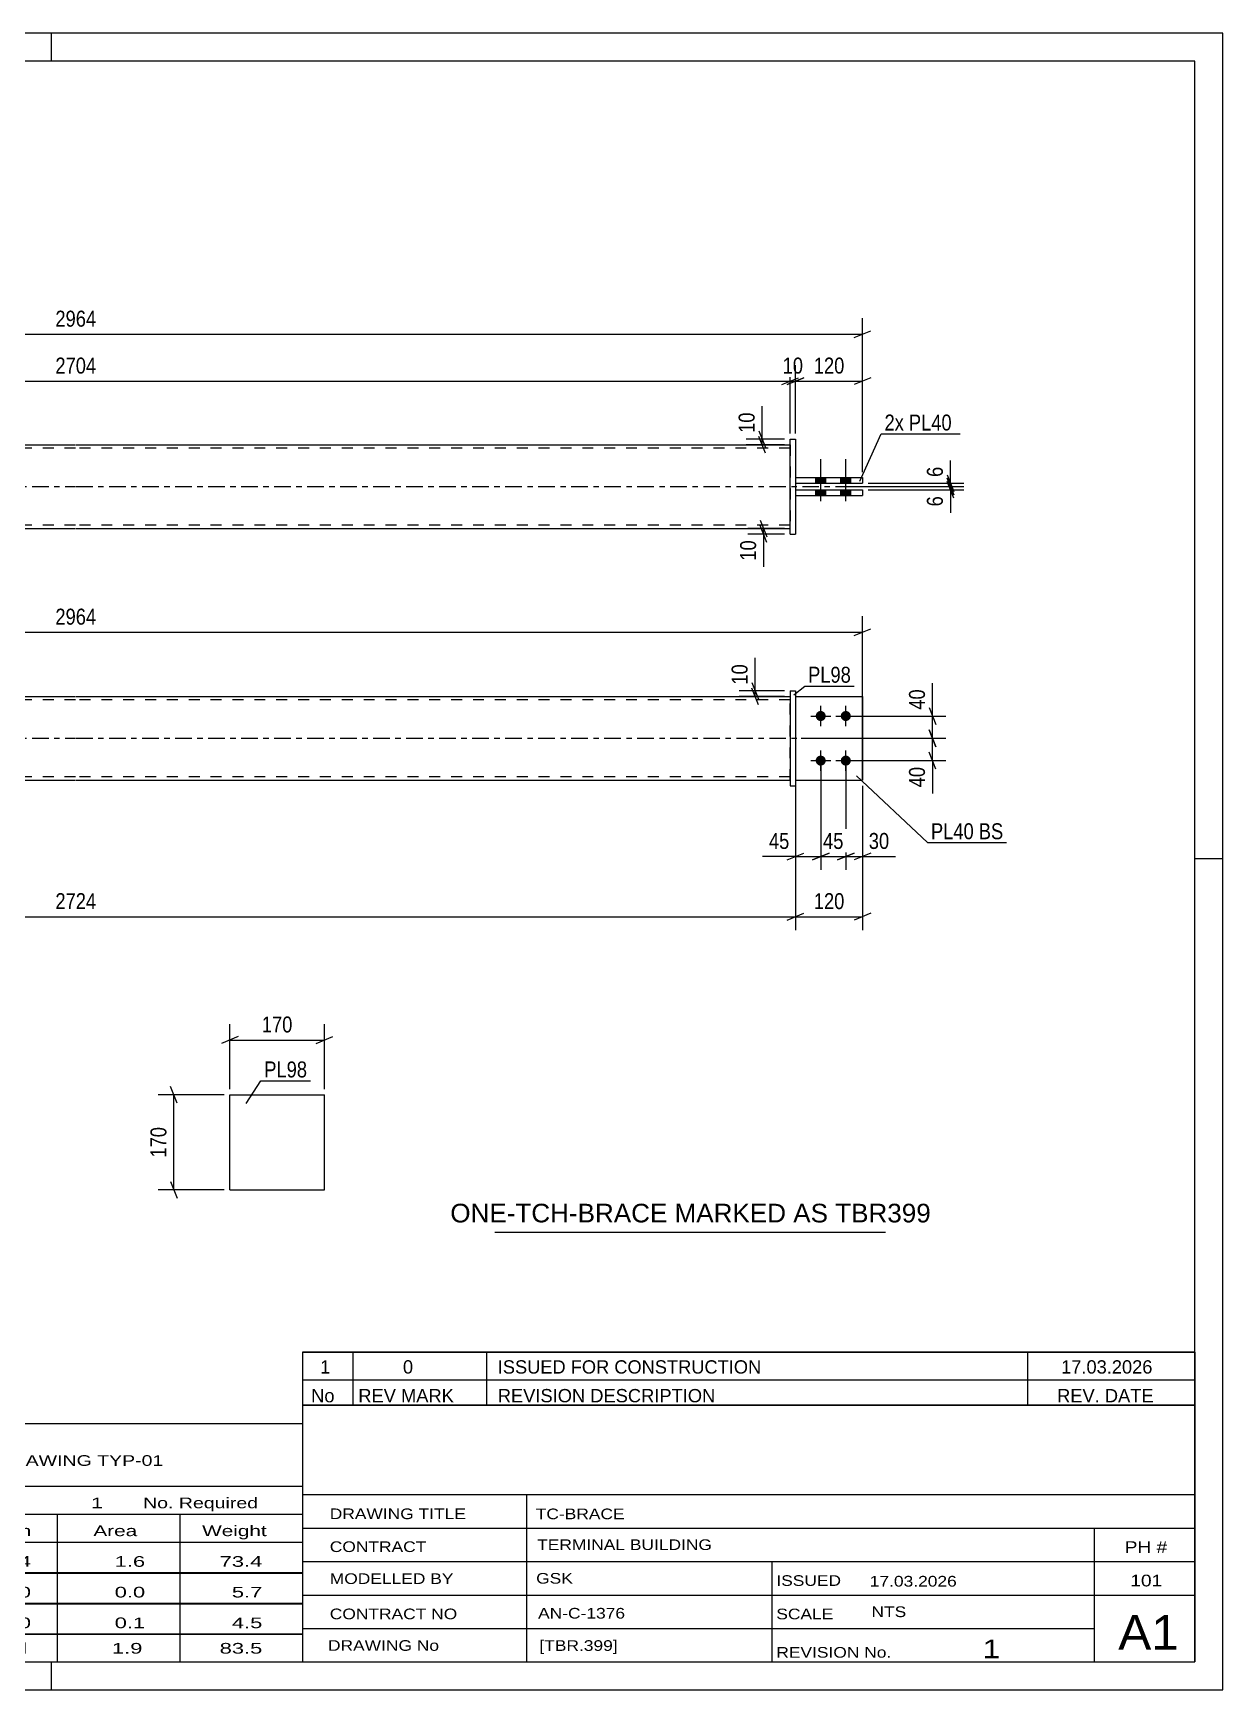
# Model space of a CAD drawing. Header units: millimetres. Extents: x 0 to 420, y 0 to 297.
# Drawn here: x 206.7 to 420, y 0 to 297 of the extents above; entities that cross this region are included whole.
import ezdxf

# ---------------------------------------------------------------- set-up
doc = ezdxf.new("R2010")
doc.units = ezdxf.units.MM
doc.linetypes.add('DXK_LINE_DOT2', pattern=[3.9198, 1.9599, -1.9599])
doc.linetypes.add('DXK_LINE_DOT3', pattern=[5.9187, 2.979, -0.9799, 0.9799, -0.9799])
doc.styles.add('Arial', font='arial.ttf', dxfattribs={"height": 0.2})
doc.styles.add('Arial Narrow', font='ARIALN.TTF', dxfattribs={"height": 0.2})

# ---------------------------------------------------------------- blocks, each defined once
blk = doc.blocks.new('Unknown-580581542-1163')
at = {"color": 5, "linetype": 'Continuous'}
for p, q in [((420, 297), (0, 297)), ((210, 292), (210, 297)), ((420, 0), (420, 297)), ((415, 292), (5, 292)), ((415, 5), (415, 292)), ((420, 149), (415, 149)), ((5, 5), (415, 5)), ((210, 0), (210, 5)), ((0, 0), (420, 0))]:
    blk.add_line(p, q, dxfattribs=at)
blk = doc.blocks.new('Bolt-580581542-1793 - 1790')
at = {"linetype": 'Continuous'}
for points in [[(347.9, 175.48), (348.09, 175.46), (348.26, 175.41), (348.43, 175.31), (348.57, 175.19), (348.68, 175.03), (348.75, 174.86), (348.79, 174.68), (348.79, 174.49), (348.75, 174.3), (348.68, 174.13), (348.57, 173.98), (348.43, 173.85), (348.26, 173.76), (348.09, 173.7), (347.9, 173.68), (347.71, 173.7), (347.53, 173.76), (347.37, 173.85), (347.23, 173.98), (347.12, 174.13), (347.04, 174.3), (347, 174.49), (347, 174.68), (347.04, 174.86), (347.12, 175.03), (347.23, 175.19), (347.37, 175.31), (347.53, 175.41), (347.71, 175.46)], [(352.4, 175.48), (352.59, 175.46), (352.76, 175.41), (352.93, 175.31), (353.07, 175.19), (353.18, 175.03), (353.25, 174.86), (353.29, 174.68), (353.29, 174.49), (353.25, 174.3), (353.18, 174.13), (353.07, 173.98), (352.93, 173.85), (352.76, 173.76), (352.59, 173.7), (352.4, 173.68), (352.21, 173.7), (352.03, 173.76), (351.87, 173.85), (351.73, 173.98), (351.62, 174.13), (351.54, 174.3), (351.5, 174.49), (351.5, 174.68), (351.54, 174.86), (351.62, 175.03), (351.73, 175.19), (351.87, 175.31), (352.03, 175.41), (352.21, 175.46)], [(347.9, 167.48), (348.09, 167.46), (348.26, 167.41), (348.43, 167.31), (348.57, 167.19), (348.68, 167.03), (348.75, 166.86), (348.79, 166.68), (348.79, 166.49), (348.75, 166.3), (348.68, 166.13), (348.57, 165.98), (348.43, 165.85), (348.26, 165.76), (348.09, 165.7), (347.9, 165.68), (347.71, 165.7), (347.53, 165.76), (347.37, 165.85), (347.23, 165.98), (347.12, 166.13), (347.04, 166.3), (347, 166.49), (347, 166.68), (347.04, 166.86), (347.12, 167.03), (347.23, 167.19), (347.37, 167.31), (347.53, 167.41), (347.71, 167.46)], [(352.4, 167.48), (352.59, 167.46), (352.76, 167.41), (352.93, 167.31), (353.07, 167.19), (353.18, 167.03), (353.25, 166.86), (353.29, 166.68), (353.29, 166.49), (353.25, 166.3), (353.18, 166.13), (353.07, 165.98), (352.93, 165.85), (352.76, 165.76), (352.59, 165.7), (352.4, 165.68), (352.21, 165.7), (352.03, 165.76), (351.87, 165.85), (351.73, 165.98), (351.62, 166.13), (351.54, 166.3), (351.5, 166.49), (351.5, 166.68), (351.54, 166.86), (351.62, 167.03), (351.73, 167.19), (351.87, 167.31), (352.03, 167.41), (352.21, 167.46)]]:
    blk.add_hatch(color=1, dxfattribs=at).paths.add_polyline_path(points)
at = {"color": 1, "linetype": 'Continuous'}
for p, q in [((347.9, 172.78), (347.9, 176.38)), ((352.4, 172.78), (352.4, 176.38)), ((346.1, 174.58), (349.7, 174.58)), ((350.6, 174.58), (354.2, 174.58)), ((346.1, 166.58), (349.7, 166.58)), ((347.9, 164.78), (347.9, 168.38)), ((350.6, 166.58), (354.2, 166.58)), ((352.4, 164.78), (352.4, 168.38))]:
    blk.add_line(p, q, dxfattribs=at)
blk = doc.blocks.new('Part-580581542-1799 - 1790')
at = {"color": 2, "linetype": 'Continuous'}
for p, q in [((343.4, 178.08), (355.4, 178.08)), ((355.4, 178.08), (355.4, 178.08)), ((355.4, 178.08), (355.4, 163.08)), ((343.4, 163.08), (355.4, 163.08)), ((355.4, 163.08), (355.4, 163.08))]:
    blk.add_line(p, q, dxfattribs=at)
at = {"color": 7, "linetype": 'DXK_LINE_DOT2'}
for p, q in [((343.4, 178.08), (343.4, 178.08)), ((343.4, 178.08), (343.4, 163.08)), ((343.4, 178.08), (355.4, 178.08)), ((343.4, 163.08), (355.4, 163.08))]:
    blk.add_line(p, q, dxfattribs=at)
blk = doc.blocks.new('Part-580581542-1804 - 1790')
at = {"color": 7, "linetype": 'DXK_LINE_DOT2'}
for p, q in [((343.4, 178.08), (343.4, 178.08)), ((343.4, 178.08), (343.4, 163.08)), ((343.4, 178.08), (355.4, 178.08)), ((343.4, 178.08), (355.4, 178.08)), ((355.4, 163.08), (355.4, 178.08)), ((343.4, 163.08), (355.4, 163.08)), ((343.4, 163.08), (355.4, 163.08)), ((355.4, 163.08), (355.4, 163.08))]:
    blk.add_line(p, q, dxfattribs=at)
blk = doc.blocks.new('Part-580581542-1824 - 1790')
at = {"color": 2, "linetype": 'Continuous'}
for p, q in [((342.4, 179.08), (342.4, 162.08)), ((342.4, 179.08), (343.4, 179.08)), ((343.4, 179.08), (343.4, 179.08)), ((343.4, 179.08), (343.4, 162.08)), ((342.4, 162.08), (343.4, 162.08))]:
    blk.add_line(p, q, dxfattribs=at)
at = {"color": 7, "linetype": 'DXK_LINE_DOT2'}
for p, q in [((342.4, 179.08), (343.4, 179.08)), ((342.4, 162.08), (343.4, 162.08))]:
    blk.add_line(p, q, dxfattribs=at)
blk = doc.blocks.new('Part-580581542-1829 - 1790')
at = {"color": 2, "linetype": 'Continuous'}
for p, q in [((86.3, 178.08), (214.3, 178.08)), ((214.4, 178.08), (342.4, 178.08)), ((86.3, 163.08), (214.3, 163.08)), ((214.4, 163.08), (342.4, 163.08))]:
    blk.add_line(p, q, dxfattribs=at)
at = {"color": 7, "linetype": 'DXK_LINE_DOT2'}
for p, q in [((86.3, 163.08), (86.3, 178.08)), ((214.3, 177.48), (86.3, 177.48)), ((342.4, 177.48), (214.4, 177.48)), ((342.4, 163.08), (342.4, 178.08)), ((214.3, 163.68), (86.3, 163.68)), ((342.4, 163.68), (214.4, 163.68))]:
    blk.add_line(p, q, dxfattribs=at)
at = {"color": 7, "linetype": 'DXK_LINE_DOT3'}
for p, q in [((76.3, 170.58), (214.3, 170.58)), ((214.4, 170.58), (352.4, 170.58))]:
    blk.add_line(p, q, dxfattribs=at)
blk = doc.blocks.new('Part-580581542-2096 - 2082')
at = {"color": 2, "linetype": 'Continuous'}
for p, q in [((342.4, 207.21), (342.4, 224.21)), ((342.4, 224.21), (343.4, 224.21)), ((343.4, 224.21), (343.4, 224.21)), ((343.4, 224.21), (343.4, 207.21)), ((342.4, 207.21), (342.4, 207.21)), ((342.4, 207.21), (343.4, 207.21))]:
    blk.add_line(p, q, dxfattribs=at)
at = {"color": 7, "linetype": 'DXK_LINE_DOT2'}
for p, q in [((342.4, 224.21), (343.4, 224.21)), ((343.4, 224.21), (343.4, 224.21)), ((342.4, 207.21), (343.4, 207.21))]:
    blk.add_line(p, q, dxfattribs=at)
blk = doc.blocks.new('Bolt-580581542-2090 - 2082')
at = {"linetype": 'Continuous'}
for points in [[(348.8, 217.31), (347, 217.31), (347, 216.31), (348.8, 216.31)], [(348.8, 217.31), (347, 217.31), (347, 216.31), (348.8, 216.31)], [(353.3, 217.31), (351.5, 217.31), (351.5, 216.31), (353.3, 216.31)], [(353.3, 217.31), (351.5, 217.31), (351.5, 216.31), (353.3, 216.31)], [(348.8, 215.11), (347, 215.11), (347, 214.11), (348.8, 214.11)], [(348.8, 215.11), (347, 215.11), (347, 214.11), (348.8, 214.11)], [(353.3, 215.11), (351.5, 215.11), (351.5, 214.11), (353.3, 214.11)], [(353.3, 215.11), (351.5, 215.11), (351.5, 214.11), (353.3, 214.11)]]:
    blk.add_hatch(color=1, dxfattribs=at).paths.add_polyline_path(points)
at = {"color": 1, "linetype": 'Continuous'}
for p, q in [((347.9, 213.11), (347.9, 220.61)), ((347.9, 213.11), (347.9, 220.61)), ((352.4, 213.11), (352.4, 220.61)), ((352.4, 213.11), (352.4, 220.61)), ((347, 216.31), (347, 217.31)), ((347, 216.31), (347, 217.31)), ((348.8, 216.31), (348.8, 217.31)), ((348.8, 216.31), (348.8, 217.31)), ((351.5, 216.31), (351.5, 217.31)), ((351.5, 216.31), (351.5, 217.31)), ((353.3, 216.31), (353.3, 217.31)), ((353.3, 216.31), (353.3, 217.31)), ((347, 214.11), (347, 215.11)), ((347, 214.11), (347, 215.11)), ((348.8, 214.11), (348.8, 215.11)), ((348.8, 214.11), (348.8, 215.11)), ((351.5, 214.11), (351.5, 215.11)), ((351.5, 214.11), (351.5, 215.11)), ((353.3, 214.11), (353.3, 215.11)), ((353.3, 214.11), (353.3, 215.11))]:
    blk.add_line(p, q, dxfattribs=at)
blk = doc.blocks.new('Part-580581542-2095 - 2082')
at = {"color": 2, "linetype": 'Continuous'}
for p, q in [((86.3, 223.21), (214.3, 223.21)), ((214.4, 223.21), (342.4, 223.21)), ((86.3, 208.21), (214.3, 208.21)), ((214.4, 208.21), (342.4, 208.21))]:
    blk.add_line(p, q, dxfattribs=at)
at = {"color": 7, "linetype": 'DXK_LINE_DOT2'}
for p, q in [((86.3, 208.21), (86.3, 223.21)), ((342.4, 223.21), (342.4, 208.21)), ((214.3, 222.61), (86.3, 222.61)), ((342.4, 222.61), (214.4, 222.61)), ((214.3, 208.81), (86.3, 208.81)), ((342.4, 208.81), (214.4, 208.81))]:
    blk.add_line(p, q, dxfattribs=at)
at = {"color": 7, "linetype": 'DXK_LINE_DOT3'}
for p, q in [((76.3, 215.71), (214.3, 215.71)), ((214.4, 215.71), (352.4, 215.71))]:
    blk.add_line(p, q, dxfattribs=at)
blk = doc.blocks.new('Part-580581542-2112 - 2082')
at = {"color": 2, "linetype": 'Continuous'}
for p, q in [((343.4, 215.11), (355.4, 215.11)), ((343.4, 214.11), (355.4, 214.11)), ((355.4, 215.11), (355.4, 215.11)), ((355.4, 215.11), (355.4, 214.11))]:
    blk.add_line(p, q, dxfattribs=at)
at = {"color": 7, "linetype": 'DXK_LINE_DOT2'}
for p, q in [((343.4, 215.11), (343.4, 214.11)), ((343.4, 215.11), (355.4, 215.11)), ((343.4, 214.11), (355.4, 214.11))]:
    blk.add_line(p, q, dxfattribs=at)
blk = doc.blocks.new('Part-580581542-2117 - 2082')
at = {"color": 2, "linetype": 'Continuous'}
for p, q in [((343.4, 217.31), (355.4, 217.31)), ((355.4, 217.31), (355.4, 217.31)), ((355.4, 217.31), (355.4, 216.31)), ((343.4, 216.31), (355.4, 216.31))]:
    blk.add_line(p, q, dxfattribs=at)
at = {"color": 7, "linetype": 'DXK_LINE_DOT2'}
for p, q in [((343.4, 217.31), (343.4, 216.31)), ((343.4, 217.31), (355.4, 217.31)), ((355.4, 217.31), (355.4, 217.31)), ((343.4, 216.31), (355.4, 216.31))]:
    blk.add_line(p, q, dxfattribs=at)
blk = doc.blocks.new('Part-580581542-1389 - 1373')
at = {"color": 2, "linetype": 'Continuous'}
for p, q in [((241.94, 89.66), (241.94, 106.66)), ((241.94, 106.66), (258.94, 106.66)), ((258.94, 89.66), (258.94, 106.66)), ((241.94, 89.66), (258.94, 89.66))]:
    blk.add_line(p, q, dxfattribs=at)
blk = doc.blocks.new('StraightDimension-580581542-1878 - 1790')
at = {"color": 7, "linetype": 'Continuous'}
for p, q in [((74.8, 190.21), (71.8, 189.01)), ((73.3, 164.08), (73.3, 192.46)), ((353.9, 189.01), (356.9, 190.21)), ((355.4, 164.08), (355.4, 192.46)), ((73.3, 189.61), (355.4, 189.61))]:
    blk.add_line(p, q, dxfattribs=at)
at = {"color": 0}
blk.add_wipeout([(218.6, 190.36), (218.6, 194.56), (210.09, 194.56), (210.09, 190.36)], dxfattribs=at)
at = {"color": 3, "style": 'Arial Narrow'}
blk.add_text('2964', height=2.863, dxfattribs=at).set_placement((210.69, 190.96))
blk = doc.blocks.new('StraightDimension-580581542-1832 - 1790')
at = {"color": 7, "linetype": 'Continuous'}
for p, q in [((352.4, 165.58), (352.4, 147)), ((355.4, 162.08), (355.4, 147)), ((350.9, 148.8), (353.9, 150)), ((352.4, 149.4), (355.4, 149.4)), ((356.9, 150), (353.9, 148.8))]:
    blk.add_line(p, q, dxfattribs=at)
at = {"color": 0}
blk.add_wipeout([(360.78, 150.15), (360.78, 154.35), (355.92, 154.35), (355.92, 150.15)], dxfattribs=at)
at = {"color": 7, "linetype": 'Continuous'}
blk.add_line((355.4, 149.4), (361.3, 149.4), dxfattribs=at)
blk.add_line((355.4, 149.4), (361.3, 149.4), dxfattribs=at)
at = {"color": 3, "style": 'Arial Narrow'}
blk.add_text('30', height=2.863, dxfattribs=at).set_placement((356.52, 150.75))
blk = doc.blocks.new('StraightDimension-580581542-1848 - 1790')
at = {"color": 7, "linetype": 'Continuous'}
for p, q in [((347.9, 165.58), (347.9, 147)), ((352.4, 165.58), (352.4, 147)), ((346.4, 148.8), (349.4, 150)), ((347.9, 149.4), (352.4, 149.4)), ((353.9, 150), (350.9, 148.8))]:
    blk.add_line(p, q, dxfattribs=at)
at = {"color": 0}
blk.add_wipeout([(352.58, 150.15), (352.58, 154.35), (347.72, 154.35), (347.72, 150.15)], dxfattribs=at)
at = {"color": 3, "style": 'Arial Narrow'}
blk.add_text('45', height=2.863, dxfattribs=at).set_placement((348.32, 150.75))
blk = doc.blocks.new('StraightDimension-580581542-1861 - 1790')
at = {"color": 7, "linetype": 'Continuous'}
for p, q in [((347.9, 165.58), (347.9, 147)), ((343.4, 162.08), (343.4, 147)), ((341.9, 148.8), (344.9, 150)), ((343.4, 149.4), (347.9, 149.4)), ((349.4, 150), (346.4, 148.8))]:
    blk.add_line(p, q, dxfattribs=at)
at = {"color": 0}
blk.add_wipeout([(342.87, 150.15), (342.87, 154.35), (338.02, 154.35), (338.02, 150.15)], dxfattribs=at)
at = {"color": 7, "linetype": 'Continuous'}
blk.add_line((343.4, 149.4), (337.49, 149.4), dxfattribs=at)
blk.add_line((343.4, 149.4), (337.49, 149.4), dxfattribs=at)
at = {"color": 3, "style": 'Arial Narrow'}
blk.add_text('45', height=2.863, dxfattribs=at).set_placement((338.62, 150.75))
blk = doc.blocks.new('StraightDimension-580581542-1898 - 1790')
at = {"color": 7, "linetype": 'Continuous'}
for p, q in [((344.4, 170.58), (370.34, 170.58)), ((367.34, 172.08), (368.54, 169.08)), ((367.94, 166.58), (367.94, 170.58)), ((353.4, 166.58), (370.34, 166.58)), ((368.54, 165.08), (367.34, 168.08))]:
    blk.add_line(p, q, dxfattribs=at)
at = {"color": 0}
blk.add_wipeout([(367.19, 166.06), (362.99, 166.06), (362.99, 161.2), (367.19, 161.2)], dxfattribs=at)
at = {"color": 7, "linetype": 'Continuous'}
blk.add_line((367.94, 166.58), (367.94, 160.68), dxfattribs=at)
blk.add_line((367.94, 166.58), (367.94, 160.68), dxfattribs=at)
at = {"color": 3, "style": 'Arial Narrow'}
blk.add_text('40', height=2.863, rotation=90.0002, dxfattribs=at).set_placement((366.59, 161.8))
blk = doc.blocks.new('StraightDimension-580581542-1907 - 1790')
at = {"color": 7, "linetype": 'Continuous'}
for p, q in [((367.34, 176.08), (368.54, 173.08)), ((353.4, 174.58), (370.34, 174.58)), ((367.94, 170.58), (367.94, 174.58)), ((344.4, 170.58), (370.34, 170.58)), ((368.54, 169.08), (367.34, 172.08))]:
    blk.add_line(p, q, dxfattribs=at)
at = {"color": 0}
blk.add_wipeout([(367.19, 179.96), (362.99, 179.96), (362.99, 175.11), (367.19, 175.11)], dxfattribs=at)
at = {"color": 7, "linetype": 'Continuous'}
blk.add_line((367.94, 174.58), (367.94, 180.49), dxfattribs=at)
blk.add_line((367.94, 174.58), (367.94, 180.49), dxfattribs=at)
at = {"color": 3, "style": 'Arial Narrow'}
blk.add_text('40', height=2.863, rotation=90.0002, dxfattribs=at).set_placement((366.59, 175.71))
blk = doc.blocks.new('StraightDimension-580581542-1917 - 1790')
at = {"color": 7, "linetype": 'Continuous'}
for p, q in [((343.4, 162.08), (343.4, 136.21)), ((355.4, 162.08), (355.4, 136.21)), ((341.9, 138.01), (344.9, 139.21)), ((343.4, 138.61), (355.4, 138.61)), ((356.9, 139.21), (353.9, 138.01))]:
    blk.add_line(p, q, dxfattribs=at)
at = {"color": 0}
blk.add_wipeout([(352.74, 139.36), (352.74, 143.56), (346.06, 143.56), (346.06, 139.36)], dxfattribs=at)
at = {"color": 3, "style": 'Arial Narrow'}
blk.add_text('120', height=2.863, dxfattribs=at).set_placement((346.66, 139.96))
blk = doc.blocks.new('StraightDimension-580581542-1936 - 1790')
at = {"color": 7, "linetype": 'Continuous'}
for p, q in [((85.3, 169.58), (85.3, 136.21)), ((343.4, 162.08), (343.4, 136.21)), ((86.8, 139.21), (83.8, 138.01)), ((85.3, 138.61), (343.4, 138.61)), ((341.9, 138.01), (344.9, 139.21))]:
    blk.add_line(p, q, dxfattribs=at)
at = {"color": 0}
blk.add_wipeout([(218.6, 139.36), (218.6, 143.56), (210.09, 143.56), (210.09, 139.36)], dxfattribs=at)
at = {"color": 3, "style": 'Arial Narrow'}
blk.add_text('2724', height=2.863, dxfattribs=at).set_placement((210.69, 139.96))
blk = doc.blocks.new('StraightDimension-580581542-3602 - 1790')
at = {"color": 7, "linetype": 'Continuous'}
for p, q in [((341.4, 179.08), (333.29, 179.08)), ((335.54, 180.58), (336.74, 177.58)), ((336.74, 176.58), (335.54, 179.58)), ((336.14, 178.08), (336.14, 179.08)), ((341.4, 178.08), (333.29, 178.08))]:
    blk.add_line(p, q, dxfattribs=at)
at = {"color": 0}
blk.add_wipeout([(335.39, 184.46), (331.19, 184.46), (331.19, 179.61), (335.39, 179.61)], dxfattribs=at)
at = {"color": 7, "linetype": 'Continuous'}
blk.add_line((336.14, 179.08), (336.14, 184.99), dxfattribs=at)
blk.add_line((336.14, 179.08), (336.14, 184.99), dxfattribs=at)
at = {"color": 3, "style": 'Arial Narrow'}
blk.add_text('10', height=2.863, rotation=90.0002, dxfattribs=at).set_placement((334.79, 180.21))
blk = doc.blocks.new('StraightDimension-580581542-2234 - 2082')
at = {"color": 7, "linetype": 'Continuous'}
for p, q in [((370.55, 217.21), (371.75, 214.21)), ((351.15, 215.71), (373.55, 215.71)), ((356.4, 215.11), (373.55, 215.11)), ((371.75, 213.61), (370.55, 216.61)), ((371.15, 215.11), (371.15, 215.71))]:
    blk.add_line(p, q, dxfattribs=at)
at = {"color": 0}
blk.add_wipeout([(370.4, 214.59), (366.2, 214.59), (366.2, 211.56), (370.4, 211.56)], dxfattribs=at)
at = {"color": 7, "linetype": 'Continuous'}
blk.add_line((371.15, 215.11), (371.15, 211.03), dxfattribs=at)
blk.add_line((371.15, 215.11), (371.15, 211.03), dxfattribs=at)
at = {"color": 3, "style": 'Arial Narrow'}
blk.add_text('6', height=2.86, rotation=90.0002, dxfattribs=at).set_placement((369.8, 212.16))
blk = doc.blocks.new('StraightDimension-580581542-3463 - 2082')
at = {"color": 7, "linetype": 'Continuous'}
for p, q in [((87.8, 235.22), (84.8, 234.02)), ((86.3, 225.21), (86.3, 237.47)), ((340.9, 234.02), (343.9, 235.22)), ((342.4, 225.21), (342.4, 237.47)), ((86.3, 234.62), (342.4, 234.62))]:
    blk.add_line(p, q, dxfattribs=at)
at = {"color": 0}
blk.add_wipeout([(218.6, 235.37), (218.6, 239.57), (210.09, 239.57), (210.09, 235.37)], dxfattribs=at)
at = {"color": 3, "style": 'Arial Narrow'}
blk.add_text('2704', height=2.863, dxfattribs=at).set_placement((210.69, 235.97))
blk = doc.blocks.new('StraightDimension-580581542-3462 - 2082')
at = {"color": 7, "linetype": 'Continuous'}
for p, q in [((340.9, 234.02), (343.9, 235.22)), ((344.9, 235.22), (341.9, 234.02)), ((342.4, 225.21), (342.4, 237.47)), ((343.4, 225.21), (343.4, 237.47)), ((342.4, 234.62), (343.4, 234.62))]:
    blk.add_line(p, q, dxfattribs=at)
at = {"color": 0}
blk.add_wipeout([(345.33, 235.37), (345.33, 239.57), (340.47, 239.57), (340.47, 235.37)], dxfattribs=at)
at = {"color": 3, "style": 'Arial Narrow'}
blk.add_text('10', height=2.863, dxfattribs=at).set_placement((341.07, 235.97))
blk = doc.blocks.new('StraightDimension-580581542-2225 - 2082')
at = {"color": 7, "linetype": 'Continuous'}
for p, q in [((370.55, 217.81), (371.75, 214.81)), ((371.75, 214.21), (370.55, 217.21)), ((351.15, 215.71), (373.55, 215.71)), ((356.4, 216.31), (373.55, 216.31)), ((371.15, 215.71), (371.15, 216.31))]:
    blk.add_line(p, q, dxfattribs=at)
at = {"color": 0}
blk.add_wipeout([(370.4, 219.86), (366.2, 219.86), (366.2, 216.84), (370.4, 216.84)], dxfattribs=at)
at = {"color": 7, "linetype": 'Continuous'}
blk.add_line((371.15, 216.31), (371.15, 220.39), dxfattribs=at)
blk.add_line((371.15, 216.31), (371.15, 220.39), dxfattribs=at)
at = {"color": 3, "style": 'Arial Narrow'}
blk.add_text('6', height=2.86, rotation=90.0002, dxfattribs=at).set_placement((369.8, 217.44))
blk = doc.blocks.new('StraightDimension-580581542-3450 - 2082')
at = {"color": 7, "linetype": 'Continuous'}
for p, q in [((74.8, 243.63), (71.8, 242.43)), ((73.3, 218.31), (73.3, 245.88)), ((353.9, 242.43), (356.9, 243.63)), ((355.4, 218.31), (355.4, 245.88)), ((73.3, 243.03), (355.4, 243.03))]:
    blk.add_line(p, q, dxfattribs=at)
at = {"color": 0}
blk.add_wipeout([(218.6, 243.78), (218.6, 247.98), (210.09, 247.98), (210.09, 243.78)], dxfattribs=at)
at = {"color": 3, "style": 'Arial Narrow'}
blk.add_text('2964', height=2.863, dxfattribs=at).set_placement((210.69, 244.38))
blk = doc.blocks.new('StraightDimension-580581542-3461 - 2082')
at = {"color": 7, "linetype": 'Continuous'}
for p, q in [((341.9, 234.02), (344.9, 235.22)), ((343.4, 225.21), (343.4, 237.47)), ((356.9, 235.22), (353.9, 234.02)), ((355.4, 218.31), (355.4, 237.47)), ((343.4, 234.62), (355.4, 234.62))]:
    blk.add_line(p, q, dxfattribs=at)
at = {"color": 0}
blk.add_wipeout([(352.74, 235.37), (352.74, 239.57), (346.06, 239.57), (346.06, 235.37)], dxfattribs=at)
at = {"color": 3, "style": 'Arial Narrow'}
blk.add_text('120', height=2.863, dxfattribs=at).set_placement((346.66, 235.97))
blk = doc.blocks.new('StraightDimension-580581542-3543 - 2082')
at = {"color": 7, "linetype": 'Continuous'}
for p, q in [((341.4, 224.21), (334.55, 224.21)), ((341.4, 223.21), (334.55, 223.21)), ((336.8, 225.71), (338, 222.71)), ((338, 221.71), (336.8, 224.71)), ((337.4, 223.21), (337.4, 224.21))]:
    blk.add_line(p, q, dxfattribs=at)
at = {"color": 0}
blk.add_wipeout([(336.65, 229.59), (332.45, 229.59), (332.45, 224.74), (336.65, 224.74)], dxfattribs=at)
at = {"color": 7, "linetype": 'Continuous'}
blk.add_line((337.4, 224.21), (337.4, 230.12), dxfattribs=at)
blk.add_line((337.4, 224.21), (337.4, 230.12), dxfattribs=at)
at = {"color": 3, "style": 'Arial Narrow'}
blk.add_text('10', height=2.863, rotation=90.0002, dxfattribs=at).set_placement((336.05, 225.34))
blk = doc.blocks.new('StraightDimension-580581542-3553 - 2082')
at = {"color": 7, "linetype": 'Continuous'}
for p, q in [((341.4, 208.21), (334.81, 208.21)), ((337.06, 209.71), (338.26, 206.71)), ((338.26, 205.71), (337.06, 208.71)), ((337.66, 207.21), (337.66, 208.21)), ((341.4, 207.21), (334.81, 207.21))]:
    blk.add_line(p, q, dxfattribs=at)
at = {"color": 0}
blk.add_wipeout([(336.91, 206.69), (332.71, 206.69), (332.71, 201.83), (336.91, 201.83)], dxfattribs=at)
at = {"color": 7, "linetype": 'Continuous'}
blk.add_line((337.66, 207.21), (337.66, 201.3), dxfattribs=at)
blk.add_line((337.66, 207.21), (337.66, 201.3), dxfattribs=at)
at = {"color": 3, "style": 'Arial Narrow'}
blk.add_text('10', height=2.863, rotation=90.0002, dxfattribs=at).set_placement((336.31, 202.43))
blk = doc.blocks.new('StraightDimension-580581542-1401 - 1373')
at = {"color": 7, "linetype": 'Continuous'}
for p, q in [((241.94, 107.66), (241.94, 119.35)), ((258.94, 107.66), (258.94, 119.35)), ((243.44, 117.1), (240.44, 115.9)), ((241.94, 116.5), (258.94, 116.5)), ((257.44, 115.9), (260.44, 117.1))]:
    blk.add_line(p, q, dxfattribs=at)
at = {"color": 0}
blk.add_wipeout([(253.79, 117.25), (253.79, 121.45), (247.1, 121.45), (247.1, 117.25)], dxfattribs=at)
at = {"color": 3, "style": 'Arial Narrow'}
blk.add_text('170', height=2.863, dxfattribs=at).set_placement((247.7, 117.85))
blk = doc.blocks.new('StraightDimension-580581542-1391 - 1373')
at = {"color": 7, "linetype": 'Continuous'}
for p, q in [((232.54, 105.16), (231.34, 108.16)), ((240.94, 106.66), (229.09, 106.66)), ((231.94, 89.66), (231.94, 106.66)), ((240.94, 89.66), (229.09, 89.66)), ((231.34, 91.16), (232.54, 88.16))]:
    blk.add_line(p, q, dxfattribs=at)
at = {"color": 0}
blk.add_wipeout([(231.19, 101.5), (226.99, 101.5), (226.99, 94.82), (231.19, 94.82)], dxfattribs=at)
at = {"color": 3, "style": 'Arial Narrow'}
blk.add_text('170', height=2.863, rotation=90.0002, dxfattribs=at).set_placement((230.59, 95.42))
blk = doc.blocks.new('Unknown-580581542-4191')
at = {"color": 7, "linetype": 'Continuous'}
for p, q in [((255, 51.05), (255, 5)), ((255, 51.05), (415, 51.05)), ((415, 51), (415, 5)), ((255, 35), (415, 35)), ((295.14, 35), (295.14, 5)), ((255, 29), (415, 29)), ((397, 5.05), (397, 29.05)), ((255, 23), (415, 23)), ((339.14, 23), (339.14, 5)), ((255, 17), (415, 17)), ((255, 11), (397, 11)), ((255, 5), (415, 5))]:
    blk.add_line(p, q, dxfattribs=at)
at = {"color": 7, "style": 'Arial Narrow'}
for s, height, width, p in [('DRAWING TITLE', 1.9089, 1.425378, (259.88, 30.61)), ('TC-BRACE', 1.909, 1.425378, (296.81, 30.59)), ('TERMINAL BUILDING', 1.9089, 1.425378, (297.06, 25.07)), ('CONTRACT', 1.909, 1.425378, (259.88, 24.71)), ('MODELLED BY', 1.9089, 1.425378, (259.88, 18.98)), ('GSK', 1.909, 1.425378, (296.88, 19.04)), ('ISSUED', 1.909, 1.425378, (339.94, 18.64)), ('17.03.2026', 1.909, 1.425378, (356.69, 18.52)), ('CONTRACT NO', 1.9089, 1.425378, (259.88, 12.66)), ('AN-C-1376', 1.909, 1.425378, (297.23, 12.78)), ('SCALE', 1.909, 1.425378, (339.94, 12.65)), ('A1', 6.204, 1.25, (401.24, 7.2)), ('DRAWING No', 1.909, 1.425378, (259.56, 7)), ('[TBR.399]', 1.909, 1.425378, (297.46, 6.99)), ('1', 3.34, 1.5, (376.91, 5.68)), ('REVISION No.', 1.9089, 1.425378, (339.94, 5.77))]:
    blk.add_text(s, height=height, dxfattribs=dict(at, width=width)).set_placement(p)
at = {"color": 7, "linetype": 'Continuous', "style": 'Arial Narrow'}
for s, height, width, p in [('PH #', 2.1, 1.42538, (402.4, 24.55)), ('101', 2.1, 1.42538, (403.41, 18.55)), ('NTS', 1.909, 1.425378, (357, 13.05))]:
    blk.add_text(s, height=height, dxfattribs=dict(at, width=width)).set_placement(p)
blk = doc.blocks.new('Unknown-580581542-4192')
at = {"color": 7, "linetype": 'Continuous'}
for p, q in [((255, 60.55), (415, 60.55)), ((415, 60.55), (255, 60.55)), ((255, 60.55), (255, 55.55)), ((264, 60.55), (264, 55.55)), ((288, 60.55), (288, 55.55)), ((385, 60.55), (385, 55.55)), ((415, 60.55), (415, 55.55)), ((255, 55.55), (415, 55.55)), ((255, 55.55), (255, 51.05)), ((255, 55.55), (415, 55.55)), ((264, 55.55), (264, 51.05)), ((288, 55.55), (288, 51.05)), ((385, 55.55), (385, 51.05)), ((415, 55.55), (415, 51.05)), ((415, 51.05), (255, 51.05))]:
    blk.add_line(p, q, dxfattribs=at)
at = {"color": 7, "linetype": 'Continuous', "style": 'Arial Narrow'}
for s, height, width, p in [('1', 2.39, 1.196471, (258.16, 56.7)), ('0', 2.39, 1.196471, (273, 56.7)), ('ISSUED FOR CONSTRUCTION', 2.3861, 1.196471, (290, 56.7)), ('17.03.2026', 2.386, 1.196471, (391, 56.7)), ('No', 2.386, 1.2, (256.54, 51.55)), ('REV MARK', 2.386, 1.2, (265, 51.55)), ('REVISION DESCRIPTION', 2.3861, 1.2, (290, 51.55)), ('REV. DATE', 2.386, 1.2, (390.28, 51.55))]:
    blk.add_text(s, height=height, dxfattribs=dict(at, width=width)).set_placement(p)
blk = doc.blocks.new('Unknown-580581542-4193')
at = {"color": 7, "linetype": 'Continuous'}
for p, q in [((95, 47.75), (255, 47.75)), ((95, 36.5), (95, 47.75)), ((255, 47.75), (255, 36.5)), ((95, 36.5), (255, 36.5)), ((95, 36.5), (95, 31.5)), ((255, 36.5), (255, 31.5)), ((95, 31.5), (255, 31.5)), ((95, 31.5), (95, 26.5)), ((119, 31.5), (119, 26.5)), ((154.5, 31.5), (154.5, 26.5)), ((180.5, 31.5), (180.5, 26.5)), ((193.5, 31.5), (193.5, 26.5)), ((211, 31.5), (211, 26.5)), ((233, 31.5), (233, 26.5)), ((255, 31.5), (255, 26.5)), ((95, 26.5), (255, 26.5)), ((95, 26.45), (95, 21.05)), ((95, 26.45), (255, 26.45)), ((119, 26.5), (119, 21)), ((154.5, 26.5), (154.5, 21)), ((180.5, 26.5), (180.5, 21)), ((193.5, 26.5), (193.5, 21)), ((211, 26.5), (211, 21)), ((233, 26.5), (233, 21)), ((255, 26.45), (255, 21.05)), ((95, 21.05), (255, 21.05)), ((95, 20.95), (95, 15.55)), ((95, 20.95), (255, 20.95)), ((119, 21), (119, 15.5)), ((154.5, 21), (154.5, 15.5)), ((180.5, 21), (180.5, 15.5)), ((193.5, 21), (193.5, 15.5)), ((211, 21), (211, 15.5)), ((233, 21), (233, 15.5)), ((255, 20.95), (255, 15.55)), ((95, 15.55), (255, 15.55)), ((95, 15.45), (95, 10.05)), ((95, 15.45), (255, 15.45)), ((119, 15.5), (119, 10)), ((154.5, 15.5), (154.5, 10)), ((180.5, 15.5), (180.5, 10)), ((193.5, 15.5), (193.5, 10)), ((211, 15.5), (211, 10)), ((233, 15.5), (233, 10)), ((255, 15.45), (255, 10.05)), ((95, 10.05), (255, 10.05)), ((95, 10), (255, 10)), ((95, 10), (95, 5)), ((211, 10), (211, 5)), ((233, 10), (233, 5)), ((255, 10), (255, 5)), ((95, 5), (255, 5))]:
    blk.add_line(p, q, dxfattribs=at)
at = {"color": 7, "style": 'Arial Narrow'}
for s, height, width, p in [('GENERAL NOTES & WELD DETAILS :', 2.8633, 1.4, (96.15, 40.06)), ('REFER TYP DRAWING TYP-01', 1.9089, 1.6, (179.7, 40.16)), ("MATERIAL LIST FOR ASSEMBLY MK'D", 1.9089, 1.6, (96.15, 32.56)), ('TBR399', 1.909, 1.794707, (187.59, 32.47)), ('1', 1.91, 1.794707, (217.08, 32.56)), ('No. Required', 1.9089, 1.6, (226.41, 32.56)), ('Mark', 1.909, 1.7, (96.34, 27.5)), ('Profile', 1.909, 1.7, (129.41, 27.5)), ('Material', 1.909, 1.7, (159.54, 27.56)), ('No.', 1.909, 1.7, (184.5, 27.56)), ('Length', 1.909, 1.7, (195, 27.56)), ('Area', 1.909, 1.7, (217.5, 27.56)), ('Weight', 1.909, 1.7, (237, 27.56))]:
    blk.add_text(s, height=height, dxfattribs=dict(at, width=width)).set_placement(p)
at = {"color": 7, "linetype": 'Continuous', "style": 'Arial Narrow'}
for s, height, width, p in [('TBR399', 1.909, 1.794707, (96.5, 22.06)), ('SHS150*6', 1.909, 1.794707, (121, 22.06)), ('E350', 1.909, 1.794707, (160.74, 22.06)), ('1', 1.91, 1.794707, (184.86, 22.06)), ('2704', 1.909, 1.794707, (197.58, 22.06)), ('1.6', 1.909, 1.794707, (221.32, 22.06)), ('73.4', 1.909, 1.794707, (240.14, 22.06)), ('PL40', 1.909, 1.794707, (96.5, 16.56)), ('PL10*120', 1.909, 1.794707, (121, 16.56)), ('E350', 1.909, 1.794707, (160.74, 16.56)), ('4', 1.91, 1.794707, (184.86, 16.56)), ('150', 1.909, 1.794707, (199.77, 16.56)), ('0.0', 1.909, 1.794707, (221.32, 16.56)), ('5.7', 1.909, 1.794707, (242.33, 16.56)), ('PL98', 1.909, 1.794707, (96.5, 11.06)), ('PL10*170', 1.909, 1.794707, (121, 11.06)), ('E350', 1.909, 1.794707, (160.74, 11.06)), ('2', 1.91, 1.794707, (184.86, 11.06)), ('170', 1.909, 1.794707, (199.77, 11.06)), ('0.1', 1.909, 1.794707, (221.32, 11.06)), ('4.5', 1.909, 1.794707, (242.33, 11.06)), ('Total', 1.909, 1.7, (197.33, 6.5)), ('1.9', 1.909, 1.794707, (220.83, 6.5)), ('83.5', 1.909, 1.794707, (240.14, 6.5))]:
    blk.add_text(s, height=height, dxfattribs=dict(at, width=width)).set_placement(p)
blk = doc.blocks.new('Unknown-580581542-4194')
at = {"color": 7, "linetype": 'Continuous'}
blk.add_line((289.5, 82.05), (359.5, 82.05), dxfattribs=at)
at = {"color": 7, "style": 'Arial'}
blk.add_text('ONE-TCH-BRACE MARKED AS TBR399', height=3.3428, dxfattribs=at).set_placement((281.49, 83.8))
blk = doc.blocks.new('Mark-580581542-1820 - 1790')
at = {"color": 0}
blk.add_wipeout([(353.31, 180.55), (353.31, 183.55), (345.64, 183.55), (345.64, 180.55)], dxfattribs=at)
blk.add_wipeout([(353.31, 180.55), (353.31, 183.55), (345.64, 183.55), (345.64, 180.55)], dxfattribs=at)
at = {"color": 30, "linetype": 'Continuous'}
for p, q in [((343.09, 178.39), (345.04, 179.95)), ((345.04, 179.95), (353.91, 179.95))]:
    blk.add_line(p, q, dxfattribs=at)
at = {"color": 3, "style": 'Arial Narrow'}
blk.add_text('PL98', height=2.863, dxfattribs=at).set_placement((345.64, 180.55))
blk = doc.blocks.new('MarkSet-580581542-3577 - 1790')
at = {"color": 0}
blk.add_wipeout([(375.34, 152.49), (375.34, 155.49), (367.67, 155.49), (367.67, 152.49)], dxfattribs=at)
blk.add_wipeout([(375.34, 152.49), (375.34, 155.49), (367.67, 155.49), (367.67, 152.49)], dxfattribs=at)
at = {"color": 30, "linetype": 'Continuous'}
blk.add_line((354.33, 163.87), (367.07, 151.89), dxfattribs=at)
at = {"color": 0}
blk.add_wipeout([(380.63, 152.49), (380.63, 155.49), (376.24, 155.49), (376.24, 152.49)], dxfattribs=at)
blk.add_wipeout([(380.63, 152.49), (380.63, 155.49), (376.24, 155.49), (376.24, 152.49)], dxfattribs=at)
at = {"color": 30, "linetype": 'Continuous'}
blk.add_line((367.07, 151.89), (381.23, 151.89), dxfattribs=at)
at = {"color": 3, "style": 'Arial Narrow'}
for s, p in [('PL40', (367.67, 152.49)), ('BS', (376.24, 152.49))]:
    blk.add_text(s, height=2.863, dxfattribs=at).set_placement(p)
blk = doc.blocks.new('MarkSet-580581542-2296 - 2082')
at = {"color": 0}
blk.add_wipeout([(362.81, 225.76), (362.81, 228.76), (359.34, 228.76), (359.34, 225.76)], dxfattribs=at)
blk.add_wipeout([(362.81, 225.76), (362.81, 228.76), (359.34, 228.76), (359.34, 225.76)], dxfattribs=at)
at = {"color": 30, "linetype": 'Continuous'}
blk.add_line((354.92, 216.71), (358.74, 225.16), dxfattribs=at)
at = {"color": 0}
blk.add_wipeout([(371.39, 225.76), (371.39, 228.76), (363.71, 228.76), (363.71, 225.76)], dxfattribs=at)
blk.add_wipeout([(371.39, 225.76), (371.39, 228.76), (363.71, 228.76), (363.71, 225.76)], dxfattribs=at)
at = {"color": 30, "linetype": 'Continuous'}
blk.add_line((358.74, 225.16), (372.89, 225.16), dxfattribs=at)
at = {"color": 3, "style": 'Arial Narrow'}
for s, p in [('2x', (359.34, 225.76)), ('PL40', (363.71, 225.76))]:
    blk.add_text(s, height=2.863, dxfattribs=at).set_placement(p)
blk = doc.blocks.new('Mark-580581542-1385 - 1373')
at = {"color": 0}
blk.add_wipeout([(255.82, 109.79), (255.82, 112.79), (248.14, 112.79), (248.14, 109.79)], dxfattribs=at)
blk.add_wipeout([(255.82, 109.79), (255.82, 112.79), (248.14, 112.79), (248.14, 109.79)], dxfattribs=at)
at = {"color": 30, "linetype": 'Continuous'}
for p, q in [((244.91, 105.09), (247.54, 109.19)), ((247.54, 109.19), (256.42, 109.19))]:
    blk.add_line(p, q, dxfattribs=at)
at = {"color": 3, "style": 'Arial Narrow'}
blk.add_text('PL98', height=2.863, dxfattribs=at).set_placement((248.14, 109.79))

msp = doc.modelspace()

# ---------------------------------------------------------------- block references
for name in ['Unknown-580581542-1163', 'Part-580581542-2095 - 2082', 'Part-580581542-2096 - 2082', 'Bolt-580581542-2090 - 2082', 'Part-580581542-2117 - 2082', 'Part-580581542-2112 - 2082', 'Part-580581542-1824 - 1790', 'Part-580581542-1829 - 1790', 'Part-580581542-1799 - 1790', 'Part-580581542-1804 - 1790', 'Bolt-580581542-1793 - 1790', 'Part-580581542-1389 - 1373', 'Unknown-580581542-4194', 'Unknown-580581542-4192', 'Unknown-580581542-4191', 'Unknown-580581542-4193']:
    msp.add_blockref(name, (0, 0))

# ---------------------------------------------------------------- next in the draw order: block references
for name in ['StraightDimension-580581542-3463 - 2082', 'StraightDimension-580581542-2234 - 2082', 'StraightDimension-580581542-3553 - 2082', 'StraightDimension-580581542-1878 - 1790', 'StraightDimension-580581542-1401 - 1373']:
    msp.add_blockref(name, (0, 0))

# ---------------------------------------------------------------- next in the draw order: block references
for name in ['StraightDimension-580581542-3462 - 2082', 'StraightDimension-580581542-2225 - 2082', 'StraightDimension-580581542-3602 - 1790', 'StraightDimension-580581542-1832 - 1790', 'Mark-580581542-1385 - 1373', 'StraightDimension-580581542-1391 - 1373']:
    msp.add_blockref(name, (0, 0))

# ---------------------------------------------------------------- next in the draw order: block references
for name in ['StraightDimension-580581542-3450 - 2082', 'StraightDimension-580581542-1848 - 1790']:
    msp.add_blockref(name, (0, 0))

# ---------------------------------------------------------------- next in the draw order: block references
for name in ['StraightDimension-580581542-3461 - 2082', 'StraightDimension-580581542-1861 - 1790']:
    msp.add_blockref(name, (0, 0))

# ---------------------------------------------------------------- next in the draw order: block references
for name in ['StraightDimension-580581542-3543 - 2082', 'MarkSet-580581542-2296 - 2082', 'StraightDimension-580581542-1898 - 1790']:
    msp.add_blockref(name, (0, 0))

# ---------------------------------------------------------------- next in the draw order: block references
for name in ['StraightDimension-580581542-1907 - 1790', 'StraightDimension-580581542-1917 - 1790']:
    msp.add_blockref(name, (0, 0))

# ---------------------------------------------------------------- next in the draw order: block references
for name in ['Mark-580581542-1820 - 1790', 'StraightDimension-580581542-1936 - 1790', 'MarkSet-580581542-3577 - 1790']:
    msp.add_blockref(name, (0, 0))

doc.saveas('drawing.dxf')
